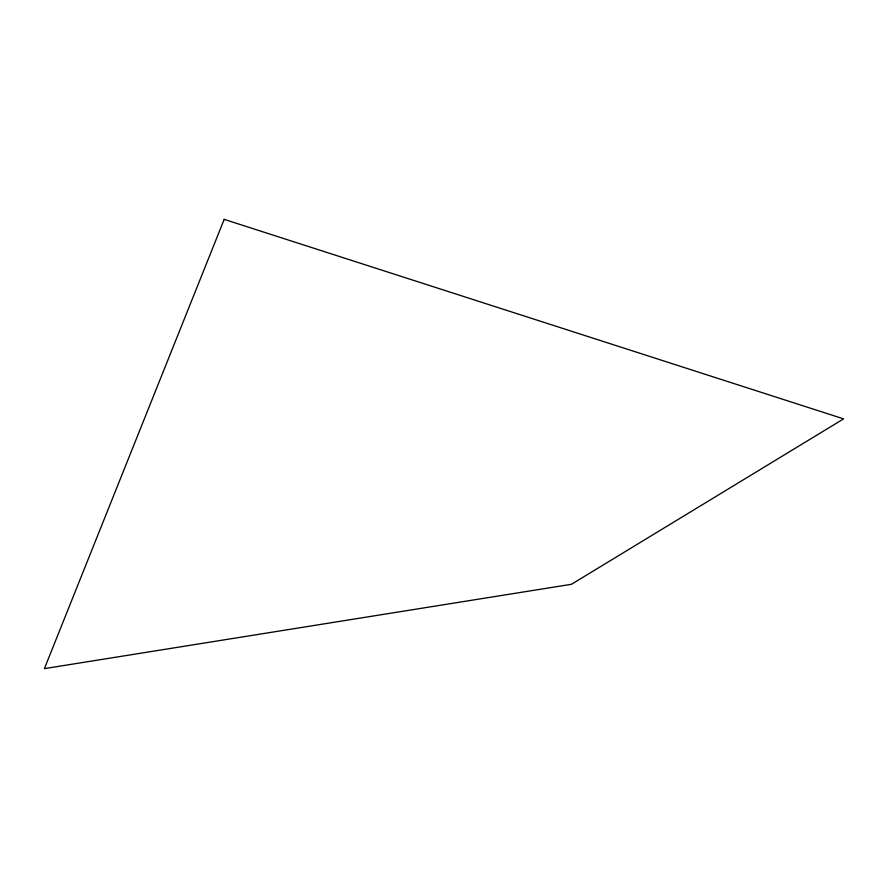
<?xml version="1.0" encoding="UTF-8"?>
<svg xmlns="http://www.w3.org/2000/svg" width="888" height="888" viewBox="0 0 888 888"><rect width="100%" height="100%" fill="white"/><g stroke="black" fill="none" stroke-linecap="round" stroke-linejoin="round"><path stroke-width="1.33" d="M224.187 219.369L44.4 668.631L571.439 584.293L843.6 418.87L224.187 219.369"/></g></svg>
